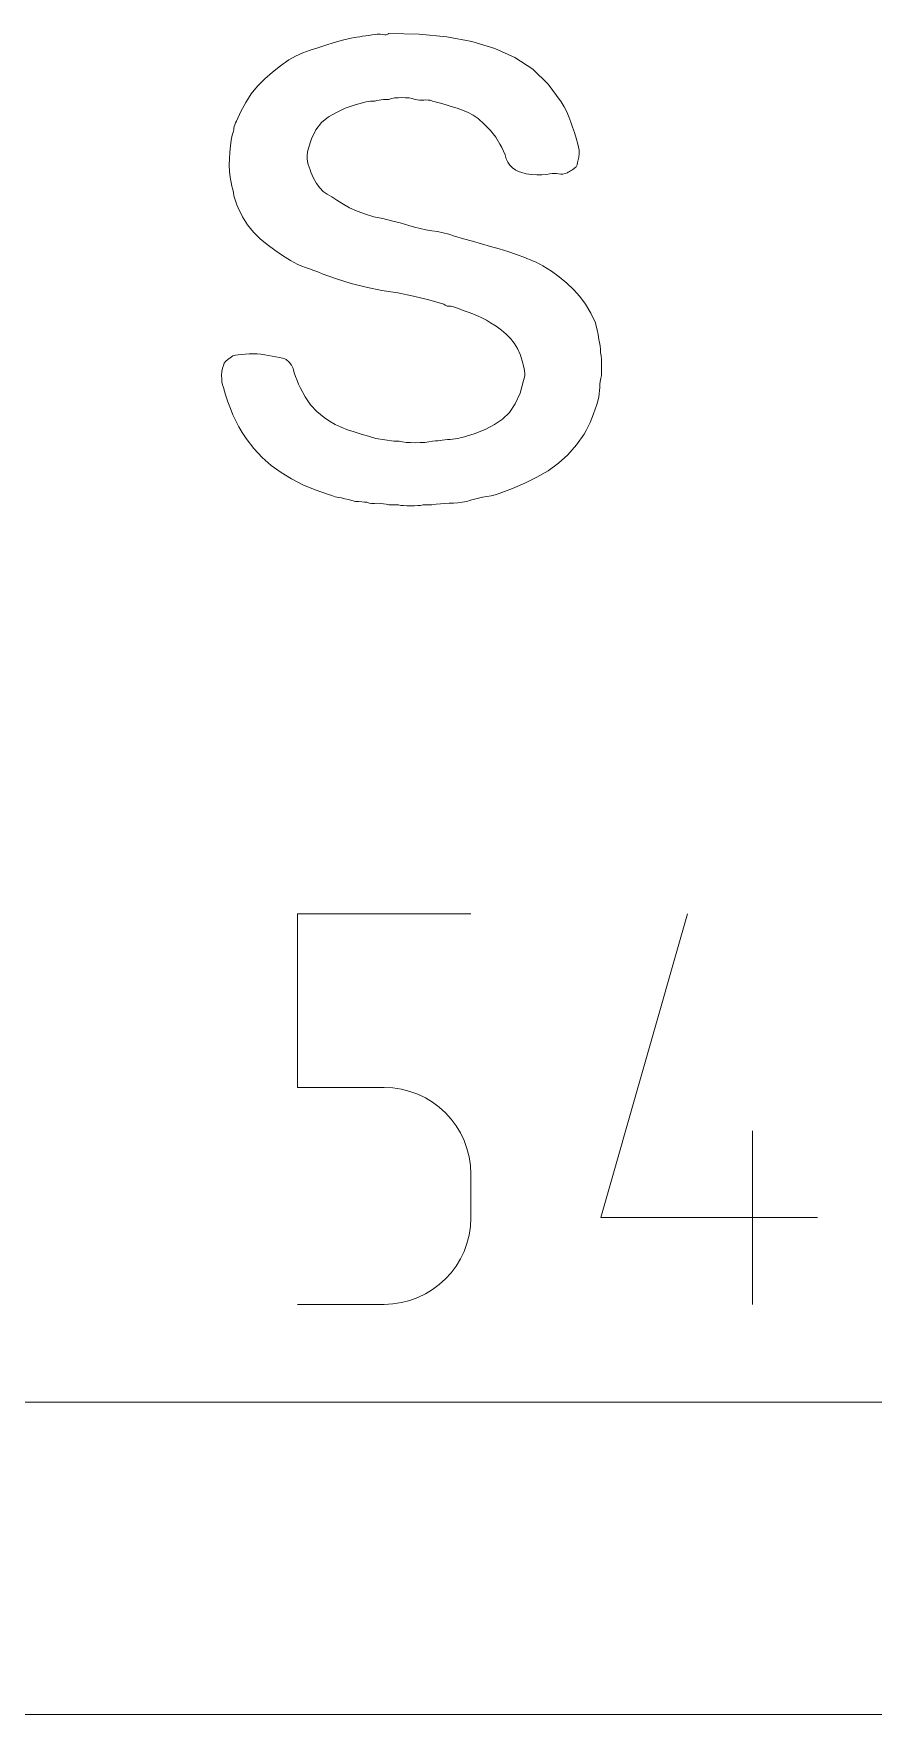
# Model space of a CAD drawing. Header units: millimetres. Extents: x 0 to 57, y -3 to 20.
# Drawn here: x 23.64 to 29.02, y 0 to 10.76 of the extents above; entities that cross this region are included whole.
import ezdxf

# ---------------------------------------------------------------- set-up
doc = ezdxf.new("R2010")
doc.units = ezdxf.units.MM
doc.layers.add('Engrave', color=7, linetype='CONTINUOUS', lineweight=0)
doc.layers.add('Outer_Cut', color=1, linetype='CONTINUOUS', lineweight=0)

msp = doc.modelspace()

# ---------------------------------------------------------------- linework, layer by layer
at = {"layer": 'Engrave'}
for p, q in [((25.912, 10.758), (25.919, 10.762)), ((25.919, 10.762), (25.919, 10.762)), ((25.919, 10.762), (25.919, 10.762)), ((25.919, 10.762), (26.113, 10.758)), ((25.368, 10.639), (25.415, 10.657)), ((25.415, 10.657), (25.464, 10.672)), ((25.464, 10.672), (25.516, 10.689)), ((25.464, 10.672), (25.464, 10.672)), ((25.464, 10.672), (25.464, 10.672)), ((25.516, 10.689), (25.568, 10.705)), ((25.568, 10.705), (25.622, 10.72)), ((25.622, 10.72), (25.678, 10.734)), ((25.678, 10.734), (25.697, 10.737)), ((25.678, 10.734), (25.678, 10.734)), ((25.678, 10.734), (25.678, 10.734)), ((25.697, 10.737), (25.715, 10.74)), ((25.715, 10.74), (25.733, 10.742)), ((25.733, 10.742), (25.751, 10.745)), ((25.751, 10.745), (25.771, 10.748)), ((25.751, 10.745), (25.751, 10.745)), ((25.751, 10.745), (25.751, 10.745)), ((25.771, 10.748), (25.791, 10.751)), ((25.791, 10.751), (25.813, 10.754)), ((25.813, 10.754), (25.835, 10.757)), ((25.835, 10.757), (25.844, 10.759)), ((25.835, 10.757), (25.835, 10.757)), ((25.835, 10.757), (25.835, 10.757)), ((25.844, 10.759), (25.854, 10.759)), ((25.854, 10.759), (25.866, 10.759)), ((25.866, 10.759), (25.88, 10.757)), ((25.88, 10.757), (25.88, 10.757)), ((25.88, 10.757), (25.88, 10.757)), ((25.88, 10.757), (25.893, 10.755)), ((25.893, 10.755), (25.903, 10.755)), ((25.903, 10.755), (25.912, 10.758)), ((26.113, 10.758), (26.29, 10.741)), ((26.29, 10.741), (26.452, 10.711)), ((26.452, 10.711), (26.598, 10.667)), ((26.598, 10.667), (26.598, 10.667)), ((26.598, 10.667), (26.598, 10.667)), ((26.598, 10.667), (26.727, 10.61)), ((25.173, 10.515), (25.225, 10.556)), ((25.225, 10.556), (25.279, 10.594)), ((25.279, 10.594), (25.322, 10.618)), ((25.279, 10.594), (25.279, 10.594)), ((25.279, 10.594), (25.279, 10.594)), ((25.322, 10.618), (25.368, 10.639)), ((26.727, 10.61), (26.842, 10.534)), ((25.077, 10.426), (25.124, 10.472)), ((25.124, 10.472), (25.173, 10.515)), ((26.842, 10.534), (26.941, 10.438)), ((25.002, 10.322), (25.037, 10.376)), ((25.037, 10.376), (25.077, 10.426)), ((25.077, 10.426), (25.077, 10.426)), ((25.077, 10.426), (25.077, 10.426)), ((25.843, 10.333), (25.829, 10.33)), ((25.857, 10.336), (25.843, 10.333)), ((25.871, 10.339), (25.857, 10.336)), ((25.885, 10.341), (25.871, 10.339)), ((25.919, 10.341), (25.885, 10.341)), ((25.885, 10.341), (25.885, 10.341)), ((25.885, 10.341), (25.885, 10.341)), ((25.937, 10.346), (25.919, 10.341)), ((25.957, 10.35), (25.937, 10.346)), ((25.979, 10.352), (25.957, 10.35)), ((26.003, 10.353), (25.979, 10.352)), ((26.027, 10.352), (26.003, 10.353)), ((26.003, 10.353), (26.003, 10.353)), ((26.003, 10.353), (26.003, 10.353)), ((26.049, 10.35), (26.027, 10.352)), ((26.069, 10.346), (26.049, 10.35)), ((26.087, 10.341), (26.069, 10.346)), ((26.101, 10.339), (26.087, 10.341)), ((26.087, 10.341), (26.087, 10.341)), ((26.087, 10.341), (26.087, 10.341)), ((26.115, 10.337), (26.101, 10.339)), ((26.129, 10.336), (26.115, 10.337)), ((26.143, 10.336), (26.129, 10.336)), ((26.157, 10.338), (26.143, 10.336)), ((26.143, 10.336), (26.143, 10.336)), ((26.143, 10.336), (26.143, 10.336)), ((26.171, 10.337), (26.157, 10.338)), ((26.185, 10.335), (26.171, 10.337)), ((26.199, 10.33), (26.185, 10.335)), ((26.941, 10.438), (27.024, 10.325)), ((24.943, 10.201), (24.97, 10.264)), ((24.97, 10.264), (25.002, 10.322)), ((25.532, 10.229), (25.488, 10.193)), ((25.583, 10.258), (25.532, 10.229)), ((25.532, 10.229), (25.532, 10.229)), ((25.532, 10.229), (25.532, 10.229)), ((25.64, 10.284), (25.583, 10.258)), ((25.703, 10.306), (25.64, 10.284)), ((25.773, 10.325), (25.703, 10.306)), ((25.787, 10.327), (25.773, 10.325)), ((25.773, 10.325), (25.773, 10.325)), ((25.773, 10.325), (25.773, 10.325)), ((25.801, 10.329), (25.787, 10.327)), ((25.815, 10.33), (25.801, 10.329)), ((25.829, 10.33), (25.815, 10.33)), ((25.829, 10.33), (25.829, 10.33)), ((25.829, 10.33), (25.829, 10.33)), ((26.241, 10.319), (26.199, 10.33)), ((26.199, 10.33), (26.199, 10.33)), ((26.199, 10.33), (26.199, 10.33)), ((26.281, 10.308), (26.241, 10.319)), ((26.319, 10.296), (26.281, 10.308)), ((26.356, 10.285), (26.319, 10.296)), ((26.392, 10.273), (26.356, 10.285)), ((26.356, 10.285), (26.356, 10.285)), ((26.356, 10.285), (26.356, 10.285)), ((26.427, 10.257), (26.392, 10.273)), ((26.46, 10.239), (26.427, 10.257)), ((26.491, 10.218), (26.46, 10.239)), ((27.024, 10.325), (27.024, 10.325)), ((27.024, 10.325), (27.024, 10.325)), ((27.024, 10.325), (27.043, 10.293)), ((27.043, 10.293), (27.059, 10.261)), ((27.059, 10.261), (27.073, 10.229)), ((27.073, 10.229), (27.086, 10.196)), ((24.915, 10.111), (24.92, 10.125)), ((24.92, 10.125), (24.923, 10.137)), ((24.923, 10.137), (24.925, 10.147)), ((24.925, 10.147), (24.926, 10.156)), ((24.926, 10.156), (24.929, 10.167)), ((24.926, 10.156), (24.926, 10.156)), ((24.926, 10.156), (24.926, 10.156)), ((24.929, 10.167), (24.933, 10.179)), ((24.933, 10.179), (24.937, 10.19)), ((24.937, 10.19), (24.943, 10.201)), ((24.943, 10.201), (24.943, 10.201)), ((24.943, 10.201), (24.943, 10.201)), ((25.452, 10.146), (25.423, 10.089)), ((25.488, 10.193), (25.452, 10.146)), ((26.533, 10.18), (26.491, 10.218)), ((26.491, 10.218), (26.491, 10.218)), ((26.491, 10.218), (26.491, 10.218)), ((26.571, 10.141), (26.533, 10.18)), ((26.604, 10.099), (26.571, 10.141)), ((27.086, 10.196), (27.086, 10.196)), ((27.086, 10.196), (27.086, 10.196)), ((27.086, 10.196), (27.097, 10.164)), ((27.097, 10.164), (27.108, 10.13)), ((27.108, 10.13), (27.119, 10.093)), ((24.901, 10.003), (24.905, 10.043)), ((24.905, 10.043), (24.909, 10.079)), ((24.909, 10.079), (24.915, 10.111)), ((24.915, 10.111), (24.915, 10.111)), ((24.915, 10.111), (24.915, 10.111)), ((25.403, 10.022), (25.398, 10.002)), ((25.423, 10.089), (25.403, 10.022)), ((25.403, 10.022), (25.403, 10.022)), ((25.403, 10.022), (25.403, 10.022)), ((26.631, 10.055), (26.604, 10.099)), ((26.644, 10.032), (26.631, 10.055)), ((26.631, 10.055), (26.631, 10.055)), ((26.631, 10.055), (26.631, 10.055)), ((26.655, 10.009), (26.644, 10.032)), ((26.664, 9.985), (26.655, 10.009)), ((27.119, 10.093), (27.131, 10.055)), ((27.131, 10.055), (27.131, 10.055)), ((27.131, 10.055), (27.131, 10.055)), ((27.131, 10.055), (27.135, 10.035)), ((27.135, 10.035), (27.138, 10.015)), ((27.138, 10.015), (27.138, 9.993)), ((24.896, 9.919), (24.898, 9.96)), ((24.898, 9.88), (24.896, 9.919)), ((24.898, 9.96), (24.901, 10.003)), ((24.898, 9.96), (24.898, 9.96)), ((24.898, 9.96), (24.898, 9.96)), ((25.396, 9.982), (25.395, 9.963)), ((25.395, 9.963), (25.397, 9.943)), ((25.398, 10.002), (25.396, 9.982)), ((25.397, 9.943), (25.397, 9.943)), ((25.397, 9.943), (25.397, 9.943)), ((25.397, 9.943), (25.403, 9.924)), ((25.403, 9.924), (25.408, 9.907)), ((25.408, 9.907), (25.414, 9.89)), ((26.671, 9.96), (26.664, 9.985)), ((26.681, 9.938), (26.671, 9.96)), ((26.671, 9.96), (26.671, 9.96)), ((26.671, 9.96), (26.671, 9.96)), ((26.694, 9.919), (26.681, 9.938)), ((26.712, 9.902), (26.694, 9.919)), ((26.732, 9.887), (26.712, 9.902)), ((27.113, 9.904), (27.107, 9.898)), ((27.119, 9.909), (27.113, 9.904)), ((27.125, 9.922), (27.119, 9.909)), ((27.119, 9.909), (27.119, 9.909)), ((27.119, 9.909), (27.119, 9.909)), ((27.129, 9.936), (27.125, 9.922)), ((27.133, 9.953), (27.129, 9.936)), ((27.136, 9.971), (27.133, 9.953)), ((27.138, 9.993), (27.136, 9.971)), ((27.136, 9.971), (27.136, 9.971)), ((27.136, 9.971), (27.136, 9.971)), ((24.902, 9.843), (24.898, 9.88)), ((24.909, 9.808), (24.902, 9.843)), ((24.914, 9.786), (24.909, 9.808)), ((24.909, 9.808), (24.909, 9.808)), ((24.909, 9.808), (24.909, 9.808)), ((25.414, 9.89), (25.42, 9.876)), ((25.42, 9.876), (25.42, 9.876)), ((25.42, 9.876), (25.42, 9.876)), ((25.42, 9.876), (25.437, 9.836)), ((25.437, 9.836), (25.456, 9.803)), ((25.456, 9.803), (25.476, 9.775)), ((26.749, 9.879), (26.732, 9.887)), ((26.732, 9.887), (26.732, 9.887)), ((26.732, 9.887), (26.732, 9.887)), ((26.772, 9.872), (26.749, 9.879)), ((26.8, 9.865), (26.772, 9.872)), ((26.833, 9.859), (26.8, 9.865)), ((26.868, 9.857), (26.833, 9.859)), ((26.833, 9.859), (26.833, 9.859)), ((26.833, 9.859), (26.833, 9.859)), ((26.899, 9.858), (26.868, 9.857)), ((26.927, 9.86), (26.899, 9.858)), ((26.951, 9.865), (26.927, 9.86)), ((26.965, 9.867), (26.951, 9.865)), ((26.951, 9.865), (26.951, 9.865)), ((26.951, 9.865), (26.951, 9.865)), ((26.979, 9.867), (26.965, 9.867)), ((26.993, 9.867), (26.979, 9.867)), ((27.007, 9.865), (26.993, 9.867)), ((27.021, 9.863), (27.007, 9.865)), ((27.007, 9.865), (27.007, 9.865)), ((27.007, 9.865), (27.007, 9.865)), ((27.035, 9.863), (27.021, 9.863)), ((27.049, 9.866), (27.035, 9.863)), ((27.063, 9.87), (27.049, 9.866)), ((27.069, 9.875), (27.063, 9.87)), ((27.063, 9.87), (27.063, 9.87)), ((27.063, 9.87), (27.063, 9.87)), ((27.076, 9.88), (27.069, 9.875)), ((27.083, 9.884), (27.076, 9.88)), ((27.091, 9.887), (27.083, 9.884)), ((27.099, 9.893), (27.091, 9.887)), ((27.091, 9.887), (27.091, 9.887)), ((27.091, 9.887), (27.091, 9.887)), ((27.107, 9.898), (27.099, 9.893)), ((24.919, 9.765), (24.914, 9.786)), ((24.923, 9.744), (24.919, 9.765)), ((24.926, 9.724), (24.923, 9.744)), ((24.932, 9.705), (24.926, 9.724)), ((24.926, 9.724), (24.926, 9.724)), ((24.926, 9.724), (24.926, 9.724)), ((24.938, 9.685), (24.932, 9.705)), ((25.476, 9.775), (25.498, 9.752)), ((25.498, 9.752), (25.498, 9.752)), ((25.498, 9.752), (25.498, 9.752)), ((25.498, 9.752), (25.525, 9.735)), ((25.525, 9.735), (25.554, 9.716)), ((25.554, 9.716), (25.586, 9.696)), ((25.586, 9.696), (25.621, 9.674)), ((24.946, 9.665), (24.938, 9.685)), ((24.954, 9.646), (24.946, 9.665)), ((24.982, 9.589), (24.954, 9.646)), ((24.954, 9.646), (24.954, 9.646)), ((24.954, 9.646), (24.954, 9.646)), ((25.014, 9.538), (24.982, 9.589)), ((25.621, 9.674), (25.621, 9.674)), ((25.621, 9.674), (25.621, 9.674)), ((25.621, 9.674), (25.668, 9.647)), ((25.668, 9.647), (25.717, 9.625)), ((25.717, 9.625), (25.769, 9.605)), ((25.769, 9.605), (25.823, 9.59)), ((25.823, 9.59), (25.823, 9.59)), ((25.823, 9.59), (25.823, 9.59)), ((25.823, 9.59), (25.88, 9.578)), ((25.052, 9.491), (25.014, 9.538)), ((25.094, 9.449), (25.052, 9.491)), ((25.88, 9.578), (25.936, 9.564)), ((25.936, 9.564), (25.992, 9.55)), ((25.992, 9.55), (26.048, 9.534)), ((26.048, 9.534), (26.048, 9.534)), ((26.048, 9.534), (26.048, 9.534)), ((26.048, 9.534), (26.084, 9.523)), ((26.084, 9.523), (26.121, 9.514)), ((26.121, 9.514), (26.157, 9.506)), ((26.157, 9.506), (26.194, 9.5)), ((26.194, 9.5), (26.194, 9.5)), ((26.194, 9.5), (26.194, 9.5)), ((26.194, 9.5), (26.23, 9.494)), ((26.23, 9.494), (26.267, 9.486)), ((26.267, 9.486), (26.303, 9.477)), ((26.303, 9.477), (26.34, 9.466)), ((25.14, 9.411), (25.094, 9.449)), ((25.094, 9.449), (25.094, 9.449)), ((25.094, 9.449), (25.094, 9.449)), ((25.188, 9.375), (25.14, 9.411)), ((25.238, 9.341), (25.188, 9.375)), ((26.34, 9.466), (26.34, 9.466)), ((26.34, 9.466), (26.34, 9.466)), ((26.34, 9.466), (26.398, 9.449)), ((26.398, 9.449), (26.456, 9.433)), ((26.456, 9.433), (26.513, 9.416)), ((26.513, 9.416), (26.57, 9.399)), ((26.57, 9.399), (26.57, 9.399)), ((26.57, 9.399), (26.57, 9.399)), ((26.57, 9.399), (26.626, 9.384)), ((26.626, 9.384), (26.682, 9.367)), ((26.682, 9.367), (26.738, 9.347)), ((25.29, 9.309), (25.238, 9.341)), ((25.313, 9.296), (25.29, 9.309)), ((25.29, 9.309), (25.29, 9.309)), ((25.29, 9.309), (25.29, 9.309)), ((25.337, 9.284), (25.313, 9.296)), ((25.361, 9.273), (25.337, 9.284)), ((25.386, 9.264), (25.361, 9.273)), ((25.411, 9.255), (25.386, 9.264)), ((25.386, 9.264), (25.386, 9.264)), ((25.386, 9.264), (25.386, 9.264)), ((25.438, 9.246), (25.411, 9.255)), ((26.738, 9.347), (26.794, 9.326)), ((26.794, 9.326), (26.794, 9.326)), ((26.794, 9.326), (26.794, 9.326)), ((26.794, 9.326), (26.808, 9.32)), ((26.808, 9.32), (26.822, 9.315)), ((26.822, 9.315), (26.836, 9.309)), ((26.836, 9.309), (26.85, 9.304)), ((26.85, 9.304), (26.85, 9.304)), ((26.85, 9.304), (26.85, 9.304)), ((26.85, 9.304), (26.864, 9.298)), ((26.864, 9.298), (26.878, 9.291)), ((26.878, 9.291), (26.892, 9.284)), ((26.892, 9.284), (26.906, 9.275)), ((26.906, 9.275), (26.906, 9.275)), ((26.906, 9.275), (26.906, 9.275)), ((26.906, 9.275), (26.961, 9.241)), ((25.465, 9.236), (25.438, 9.246)), ((25.492, 9.225), (25.465, 9.236)), ((25.584, 9.191), (25.492, 9.225)), ((25.492, 9.225), (25.492, 9.225)), ((25.492, 9.225), (25.492, 9.225)), ((25.678, 9.162), (25.584, 9.191)), ((25.774, 9.138), (25.678, 9.162)), ((26.961, 9.241), (27.011, 9.204)), ((27.011, 9.204), (27.059, 9.165)), ((27.059, 9.165), (27.103, 9.124)), ((25.874, 9.118), (25.774, 9.138)), ((25.977, 9.102), (25.874, 9.118)), ((25.874, 9.118), (25.874, 9.118)), ((25.874, 9.118), (25.874, 9.118)), ((26.077, 9.082), (25.977, 9.102)), ((26.176, 9.057), (26.077, 9.082)), ((26.272, 9.029), (26.176, 9.057)), ((27.103, 9.124), (27.103, 9.124)), ((27.103, 9.124), (27.103, 9.124)), ((27.103, 9.124), (27.143, 9.079)), ((27.143, 9.079), (27.18, 9.029)), ((26.28, 9.024), (26.272, 9.029)), ((26.272, 9.029), (26.272, 9.029)), ((26.272, 9.029), (26.272, 9.029)), ((26.288, 9.02), (26.28, 9.024)), ((26.294, 9.018), (26.288, 9.02)), ((26.3, 9.017), (26.294, 9.018)), ((26.309, 9.017), (26.3, 9.017)), ((26.3, 9.017), (26.3, 9.017)), ((26.3, 9.017), (26.3, 9.017)), ((26.317, 9.016), (26.309, 9.017)), ((26.326, 9.014), (26.317, 9.016)), ((26.334, 9.012), (26.326, 9.014)), ((26.365, 9.001), (26.334, 9.012)), ((26.334, 9.012), (26.334, 9.012)), ((26.334, 9.012), (26.334, 9.012)), ((26.396, 8.989), (26.365, 9.001)), ((26.427, 8.978), (26.396, 8.989)), ((26.457, 8.967), (26.427, 8.978)), ((26.488, 8.955), (26.457, 8.967)), ((26.457, 8.967), (26.457, 8.967)), ((26.457, 8.967), (26.457, 8.967)), ((26.516, 8.942), (26.488, 8.955)), ((26.544, 8.927), (26.516, 8.942)), ((27.18, 9.029), (27.213, 8.973)), ((27.213, 8.973), (27.243, 8.911)), ((26.57, 8.911), (26.544, 8.927)), ((26.607, 8.888), (26.57, 8.911)), ((26.57, 8.911), (26.57, 8.911)), ((26.57, 8.911), (26.57, 8.911)), ((26.641, 8.863), (26.607, 8.888)), ((26.672, 8.837), (26.641, 8.863)), ((26.699, 8.81), (26.672, 8.837)), ((27.243, 8.911), (27.243, 8.911)), ((27.243, 8.911), (27.243, 8.911)), ((27.243, 8.911), (27.248, 8.889)), ((27.248, 8.889), (27.254, 8.865)), ((27.254, 8.865), (27.26, 8.836)), ((27.26, 8.836), (27.265, 8.804)), ((26.722, 8.781), (26.699, 8.81)), ((26.699, 8.81), (26.699, 8.81)), ((26.699, 8.81), (26.699, 8.81)), ((26.744, 8.745), (26.722, 8.781)), ((26.762, 8.703), (26.744, 8.745)), ((27.265, 8.804), (27.265, 8.804)), ((27.265, 8.804), (27.265, 8.804)), ((27.265, 8.804), (27.27, 8.784)), ((27.27, 8.784), (27.274, 8.764)), ((27.274, 8.764), (27.276, 8.742)), ((27.276, 8.742), (27.276, 8.72)), ((27.276, 8.72), (27.276, 8.72)), ((27.276, 8.72), (27.276, 8.72)), ((27.276, 8.72), (27.279, 8.7)), ((24.85, 8.598), (24.854, 8.619)), ((24.854, 8.619), (24.859, 8.637)), ((24.859, 8.637), (24.864, 8.653)), ((24.864, 8.653), (24.874, 8.664)), ((24.864, 8.653), (24.864, 8.653)), ((24.864, 8.653), (24.864, 8.653)), ((24.874, 8.664), (24.887, 8.675)), ((24.887, 8.675), (24.902, 8.686)), ((24.902, 8.686), (24.92, 8.698)), ((24.92, 8.698), (24.936, 8.703)), ((24.92, 8.698), (24.92, 8.698)), ((24.92, 8.698), (24.92, 8.698)), ((24.936, 8.703), (24.954, 8.706)), ((24.954, 8.706), (24.975, 8.708)), ((24.975, 8.708), (24.999, 8.709)), ((24.999, 8.709), (25.024, 8.711)), ((24.999, 8.709), (24.999, 8.709)), ((24.999, 8.709), (24.999, 8.709)), ((25.024, 8.711), (25.049, 8.712)), ((25.049, 8.712), (25.075, 8.711)), ((25.075, 8.711), (25.1, 8.709)), ((25.1, 8.709), (25.1, 8.709)), ((25.1, 8.709), (25.1, 8.709)), ((25.1, 8.709), (25.125, 8.706)), ((25.125, 8.706), (25.149, 8.702)), ((25.149, 8.702), (25.172, 8.697)), ((25.172, 8.697), (25.195, 8.692)), ((25.195, 8.692), (25.195, 8.692)), ((25.195, 8.692), (25.195, 8.692)), ((25.195, 8.692), (25.218, 8.689)), ((25.218, 8.689), (25.237, 8.685)), ((25.237, 8.685), (25.252, 8.68)), ((25.252, 8.68), (25.262, 8.675)), ((25.262, 8.675), (25.262, 8.675)), ((25.262, 8.675), (25.262, 8.675)), ((25.262, 8.675), (25.28, 8.659)), ((25.28, 8.659), (25.295, 8.64)), ((25.295, 8.64), (25.306, 8.617)), ((25.306, 8.617), (25.313, 8.591)), ((26.777, 8.653), (26.762, 8.703)), ((26.78, 8.643), (26.777, 8.653)), ((26.777, 8.653), (26.777, 8.653)), ((26.777, 8.653), (26.777, 8.653)), ((26.783, 8.632), (26.78, 8.643)), ((26.786, 8.618), (26.783, 8.632)), ((26.788, 8.602), (26.786, 8.618)), ((27.279, 8.7), (27.281, 8.678)), ((27.281, 8.678), (27.282, 8.655)), ((27.282, 8.655), (27.282, 8.63)), ((27.282, 8.63), (27.282, 8.574)), ((24.847, 8.574), (24.85, 8.598)), ((24.848, 8.552), (24.847, 8.574)), ((24.847, 8.574), (24.847, 8.574)), ((24.847, 8.574), (24.847, 8.574)), ((24.85, 8.532), (24.848, 8.552)), ((24.854, 8.513), (24.85, 8.532)), ((24.859, 8.496), (24.854, 8.513)), ((25.313, 8.591), (25.313, 8.591)), ((25.313, 8.591), (25.313, 8.591)), ((25.313, 8.591), (25.322, 8.566)), ((25.322, 8.566), (25.331, 8.542)), ((25.331, 8.542), (25.341, 8.518)), ((25.341, 8.518), (25.352, 8.496)), ((26.76, 8.46), (26.783, 8.541)), ((26.783, 8.541), (26.787, 8.555)), ((26.783, 8.541), (26.783, 8.541)), ((26.783, 8.541), (26.783, 8.541)), ((26.787, 8.555), (26.79, 8.57)), ((26.79, 8.586), (26.788, 8.602)), ((26.788, 8.602), (26.788, 8.602)), ((26.788, 8.602), (26.788, 8.602)), ((26.79, 8.57), (26.79, 8.586)), ((27.272, 8.515), (27.271, 8.496)), ((27.274, 8.535), (27.272, 8.515)), ((27.277, 8.555), (27.274, 8.535)), ((27.282, 8.574), (27.277, 8.555)), ((27.282, 8.574), (27.282, 8.574)), ((27.282, 8.574), (27.282, 8.574)), ((24.873, 8.449), (24.859, 8.496)), ((24.859, 8.496), (24.859, 8.496)), ((24.859, 8.496), (24.859, 8.496)), ((24.888, 8.404), (24.873, 8.449)), ((24.904, 8.362), (24.888, 8.404)), ((25.352, 8.496), (25.352, 8.496)), ((25.352, 8.496), (25.352, 8.496)), ((25.352, 8.496), (25.383, 8.437)), ((25.383, 8.437), (25.418, 8.386)), ((26.729, 8.392), (26.76, 8.46)), ((27.26, 8.417), (27.251, 8.387)), ((27.265, 8.437), (27.26, 8.417)), ((27.26, 8.417), (27.26, 8.417)), ((27.26, 8.417), (27.26, 8.417)), ((27.268, 8.456), (27.265, 8.437)), ((27.27, 8.476), (27.268, 8.456)), ((27.271, 8.496), (27.27, 8.476)), ((27.271, 8.496), (27.271, 8.496)), ((27.271, 8.496), (27.271, 8.496)), ((24.92, 8.322), (24.904, 8.362)), ((24.938, 8.283), (24.92, 8.322)), ((24.92, 8.322), (24.92, 8.322)), ((24.92, 8.322), (24.92, 8.322)), ((25.418, 8.386), (25.458, 8.342)), ((25.458, 8.342), (25.504, 8.305)), ((25.504, 8.305), (25.504, 8.305)), ((25.504, 8.305), (25.504, 8.305)), ((25.504, 8.305), (25.538, 8.281)), ((26.596, 8.259), (26.648, 8.294)), ((26.648, 8.294), (26.692, 8.336)), ((26.648, 8.294), (26.648, 8.294)), ((26.648, 8.294), (26.648, 8.294)), ((26.692, 8.336), (26.729, 8.392)), ((27.22, 8.299), (27.209, 8.272)), ((27.231, 8.328), (27.22, 8.299)), ((27.22, 8.299), (27.22, 8.299)), ((27.22, 8.299), (27.22, 8.299)), ((27.241, 8.357), (27.231, 8.328)), ((27.251, 8.387), (27.241, 8.357)), ((24.958, 8.245), (24.938, 8.283)), ((24.98, 8.207), (24.958, 8.245)), ((25.004, 8.17), (24.98, 8.207)), ((25.538, 8.281), (25.575, 8.26)), ((25.575, 8.26), (25.614, 8.242)), ((25.614, 8.242), (25.655, 8.226)), ((25.655, 8.226), (25.655, 8.226)), ((25.655, 8.226), (25.655, 8.226)), ((25.655, 8.226), (25.698, 8.212)), ((25.698, 8.212), (25.742, 8.198)), ((25.742, 8.198), (25.788, 8.184)), ((25.788, 8.184), (25.835, 8.17)), ((26.39, 8.176), (26.467, 8.2)), ((26.467, 8.2), (26.536, 8.228)), ((26.536, 8.228), (26.596, 8.259)), ((27.17, 8.198), (27.122, 8.129)), ((27.184, 8.221), (27.17, 8.198)), ((27.17, 8.198), (27.17, 8.198)), ((27.17, 8.198), (27.17, 8.198)), ((27.197, 8.246), (27.184, 8.221)), ((27.209, 8.272), (27.197, 8.246)), ((25.054, 8.106), (25.004, 8.17)), ((25.004, 8.17), (25.004, 8.17)), ((25.004, 8.17), (25.004, 8.17)), ((25.108, 8.048), (25.054, 8.106)), ((25.835, 8.17), (25.952, 8.153)), ((25.952, 8.153), (25.986, 8.153)), ((25.986, 8.153), (25.986, 8.153)), ((25.986, 8.153), (25.986, 8.153)), ((25.986, 8.153), (26.007, 8.149)), ((26.007, 8.149), (26.031, 8.145)), ((26.031, 8.145), (26.058, 8.143)), ((26.058, 8.143), (26.087, 8.142)), ((26.087, 8.142), (26.119, 8.143)), ((26.087, 8.142), (26.087, 8.142)), ((26.087, 8.142), (26.087, 8.142)), ((26.119, 8.143), (26.149, 8.145)), ((26.149, 8.145), (26.175, 8.149)), ((26.175, 8.149), (26.199, 8.153)), ((26.199, 8.153), (26.218, 8.154)), ((26.199, 8.153), (26.199, 8.153)), ((26.199, 8.153), (26.199, 8.153)), ((26.218, 8.154), (26.234, 8.155)), ((26.234, 8.155), (26.249, 8.157)), ((26.249, 8.157), (26.261, 8.159)), ((26.261, 8.159), (26.278, 8.162)), ((26.261, 8.159), (26.261, 8.159)), ((26.261, 8.159), (26.261, 8.159)), ((26.278, 8.162), (26.295, 8.163)), ((26.295, 8.163), (26.312, 8.164)), ((26.312, 8.164), (26.328, 8.165)), ((26.328, 8.165), (26.345, 8.167)), ((26.328, 8.165), (26.328, 8.165)), ((26.328, 8.165), (26.328, 8.165)), ((26.345, 8.167), (26.361, 8.17)), ((26.361, 8.17), (26.376, 8.173)), ((26.376, 8.173), (26.39, 8.176)), ((26.39, 8.176), (26.39, 8.176)), ((26.39, 8.176), (26.39, 8.176)), ((27.122, 8.129), (27.067, 8.066)), ((25.166, 7.997), (25.108, 8.048)), ((25.229, 7.951), (25.166, 7.997)), ((27.007, 8.011), (26.94, 7.963)), ((27.067, 8.066), (27.007, 8.011)), ((25.296, 7.911), (25.229, 7.951)), ((25.229, 7.951), (25.229, 7.951)), ((25.229, 7.951), (25.229, 7.951)), ((25.369, 7.874), (25.296, 7.911)), ((25.448, 7.841), (25.369, 7.874)), ((26.791, 7.884), (26.711, 7.849)), ((26.868, 7.922), (26.791, 7.884)), ((26.94, 7.963), (26.868, 7.922)), ((26.94, 7.963), (26.94, 7.963)), ((26.94, 7.963), (26.94, 7.963)), ((25.532, 7.811), (25.448, 7.841)), ((25.554, 7.804), (25.532, 7.811)), ((25.532, 7.811), (25.532, 7.811)), ((25.532, 7.811), (25.532, 7.811)), ((25.575, 7.797), (25.554, 7.804)), ((25.596, 7.792), (25.575, 7.797)), ((25.616, 7.789), (25.596, 7.792)), ((25.638, 7.783), (25.616, 7.789)), ((25.616, 7.789), (25.616, 7.789)), ((25.616, 7.789), (25.616, 7.789)), ((25.661, 7.778), (25.638, 7.783)), ((25.683, 7.772), (25.661, 7.778)), ((25.706, 7.766), (25.683, 7.772)), ((25.727, 7.766), (25.706, 7.766)), ((25.706, 7.766), (25.706, 7.766)), ((25.706, 7.766), (25.706, 7.766)), ((25.746, 7.765), (25.727, 7.766)), ((25.763, 7.763), (25.746, 7.765)), ((25.779, 7.761), (25.763, 7.763)), ((25.793, 7.756), (25.779, 7.761)), ((25.779, 7.761), (25.779, 7.761)), ((25.779, 7.761), (25.779, 7.761)), ((25.809, 7.754), (25.793, 7.756)), ((25.827, 7.753), (25.809, 7.754)), ((25.846, 7.755), (25.827, 7.753)), ((25.865, 7.754), (25.846, 7.755)), ((25.846, 7.755), (25.846, 7.755)), ((25.846, 7.755), (25.846, 7.755)), ((25.884, 7.752), (25.865, 7.754)), ((25.902, 7.749), (25.884, 7.752)), ((25.919, 7.744), (25.902, 7.749)), ((26.222, 7.749), (26.194, 7.744)), ((26.25, 7.752), (26.222, 7.749)), ((26.278, 7.754), (26.25, 7.752)), ((26.306, 7.755), (26.278, 7.754)), ((26.334, 7.756), (26.306, 7.755)), ((26.306, 7.755), (26.306, 7.755)), ((26.306, 7.755), (26.306, 7.755)), ((26.362, 7.758), (26.334, 7.756)), ((26.39, 7.761), (26.362, 7.758)), ((26.418, 7.766), (26.39, 7.761)), ((26.443, 7.774), (26.418, 7.766)), ((26.418, 7.766), (26.418, 7.766)), ((26.418, 7.766), (26.418, 7.766)), ((26.469, 7.782), (26.443, 7.774)), ((26.494, 7.788), (26.469, 7.782)), ((26.519, 7.794), (26.494, 7.788)), ((26.547, 7.798), (26.519, 7.794)), ((26.519, 7.794), (26.519, 7.794)), ((26.519, 7.794), (26.519, 7.794)), ((26.574, 7.803), (26.547, 7.798)), ((26.6, 7.809), (26.574, 7.803)), ((26.626, 7.817), (26.6, 7.809)), ((26.711, 7.849), (26.626, 7.817)), ((26.626, 7.817), (26.626, 7.817)), ((26.626, 7.817), (26.626, 7.817)), ((25.981, 7.744), (25.919, 7.744)), ((25.919, 7.744), (25.919, 7.744)), ((25.919, 7.744), (25.919, 7.744)), ((25.996, 7.741), (25.981, 7.744)), ((26.014, 7.74), (25.996, 7.741)), ((26.035, 7.739), (26.014, 7.74)), ((26.059, 7.738), (26.035, 7.739)), ((26.083, 7.739), (26.059, 7.738)), ((26.059, 7.738), (26.059, 7.738)), ((26.059, 7.738), (26.059, 7.738)), ((26.104, 7.74), (26.083, 7.739)), ((26.122, 7.741), (26.104, 7.74)), ((26.138, 7.744), (26.122, 7.741)), ((26.194, 7.744), (26.138, 7.744)), ((26.138, 7.744), (26.138, 7.744)), ((26.138, 7.744), (26.138, 7.744)), ((26.444, 5.125), (25.333, 5.125)), ((25.333, 5.125), (25.333, 4.014)), ((27.833, 5.125), (27.278, 3.181)), ((25.333, 4.014), (25.889, 4.014)), ((28.25, 3.736), (28.25, 2.625)), ((26.444, 3.458), (26.444, 3.181)), ((27.278, 3.181), (28.667, 3.181)), ((25.889, 2.625), (25.333, 2.625)), ((0, 2), (54, 2))]:
    msp.add_line(p, q, dxfattribs=at)
for centre, start, end in [((25.889, 3.458), 360, 90), ((25.889, 3.181), 270, 0)]:
    msp.add_arc(centre, 0.556, start, end, dxfattribs=at)
at = {"layer": 'Outer_Cut'}
msp.add_line((0, 0), (54, 0), dxfattribs=at)

doc.saveas('drawing.dxf')
